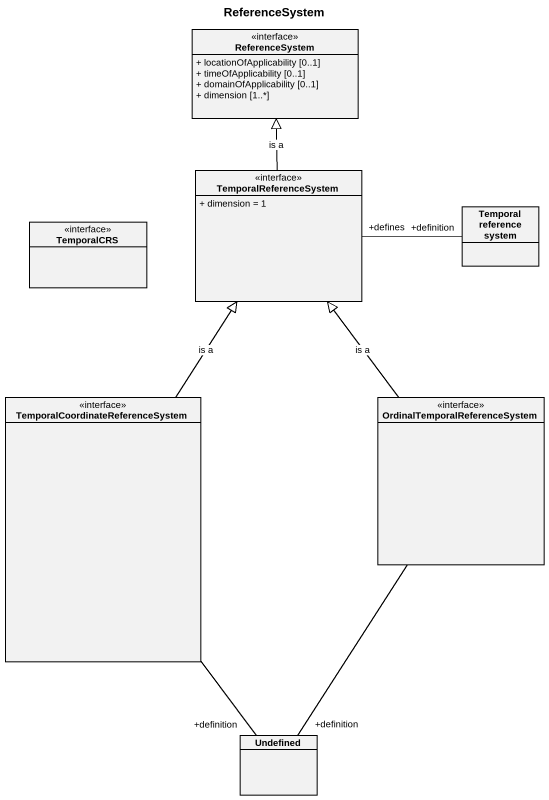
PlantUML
@startuml
title ReferenceSystem
hide circle
hide empty members
skinparam classAttributeIconSize 0
class ReferenceSystem <<interface>> {
  + locationOfApplicability [0..1]
  + timeOfApplicability [0..1]
  + domainOfApplicability [0..1]
  + dimension [1..*]
}
class TemporalReferenceSystem <<interface>> {
  + dimension = 1
}
class TemporalCRS <<interface>>
class "Temporal reference system" as Temporal_reference_system
class "TemporalCoordinateReferenceSystem" as TemporalCoordinateReferenceS <<interface>>
class "OrdinalTemporalReferenceSystem" as OrdinalTemporalReferenceSyst <<interface>>
class Undefined
TemporalReferenceSystem -up-|> ReferenceSystem : is a
TemporalReferenceSystem "+defines" -right- "+definition" Temporal_reference_system
TemporalCoordinateReferenceS -up-|> TemporalReferenceSystem : is a
TemporalCoordinateReferenceS -- "+definition" Undefined
OrdinalTemporalReferenceSyst -up-|> TemporalReferenceSystem : is a
OrdinalTemporalReferenceSyst -- "+definition" Undefined
@enduml
